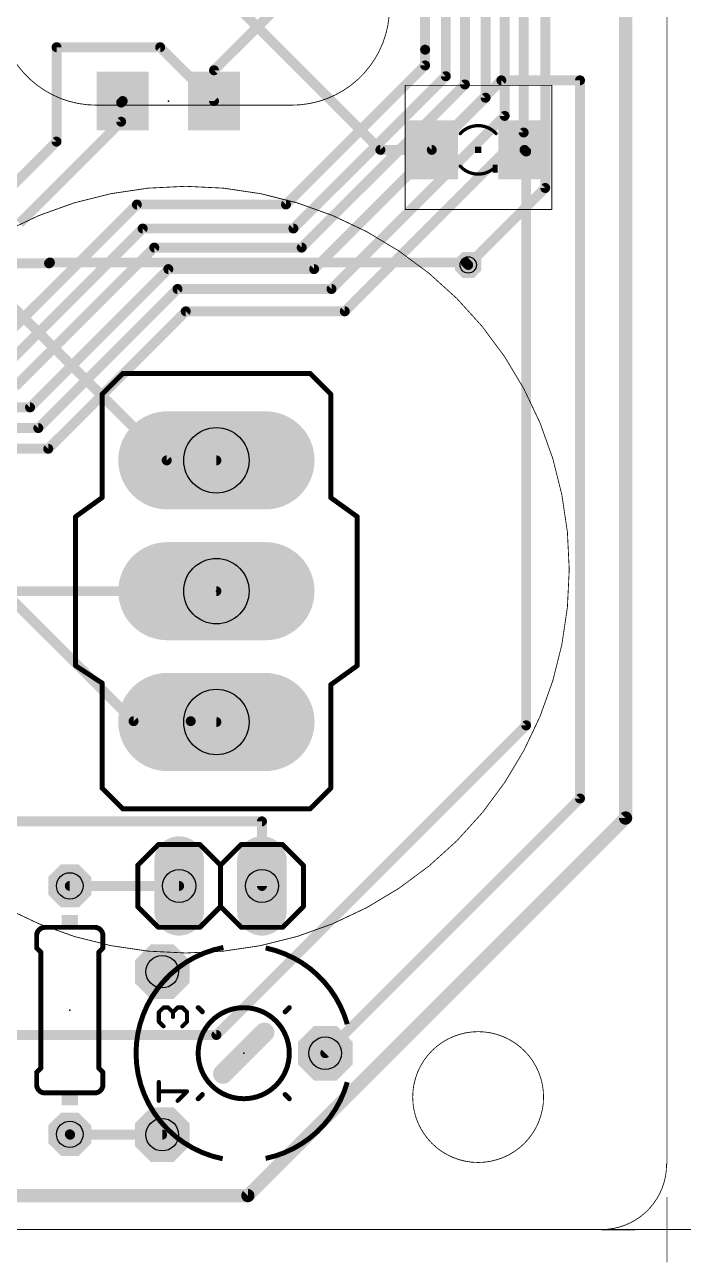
# Model space of a CAD drawing. Extents: x -0.04 to 6.3, y -0.04 to 3.98.
# Drawn here: x 3.91 to 4.705, y -0.04 to 1.455 of the extents above; entities that cross this region are included whole.
import ezdxf

# ---------------------------------------------------------------- set-up
doc = ezdxf.new("R2010")
doc.units = 0
for name, color, linetype in [('1', 22, 'CONTINUOUS'), ('16', 175, 'CONTINUOUS'), ('17', 82, 'CONTINUOUS'), ('18', 82, 'CONTINUOUS'), ('20', 7, 'CONTINUOUS'), ('21', 253, 'CONTINUOUS'), ('22', 253, 'CONTINUOUS'), ('23', 7, 'CONTINUOUS'), ('24', 7, 'CONTINUOUS'), ('44', 253, 'CONTINUOUS')]:
    doc.layers.add(name, color=color, linetype=linetype)

# ---------------------------------------------------------------- blocks, each defined once
blk = doc.blocks.new('RECT')
blk.add_solid([(-0.5, -0.5), (0.5, -0.5), (-0.5, 0.5), (0.5, 0.5)])
blk = doc.blocks.new('LONGP100')
at = {"const_width": 1}
blk.add_lwpolyline([(-0.5, 0), (0.5, 0)], dxfattribs=at)
at = {"const_width": 0.5}
for points in [[(-0.5, 0.25, 1), (-0.5, -0.25)], [(0.5, -0.25, 1), (0.5, 0.25)]]:
    blk.add_lwpolyline(points, format="xyb", dxfattribs=at)
blk = doc.blocks.new('OCTAGONP')
at = {"const_width": 0.5}
blk.add_lwpolyline([(-0.25, -0.103553), (-0.25, 0.103553), (-0.103553, 0.25), (0.103553, 0.25), (0.25, 0.103553), (0.25, -0.103553), (0.103553, -0.25), (-0.103553, -0.25), (-0.25, -0.103553), (-0.25, 0.103553)], dxfattribs=at)
blk = doc.blocks.new('OCTAGONV')
at = {"const_width": 0.5}
blk.add_lwpolyline([(-0.25, -0.103553), (-0.25, 0.103553), (-0.103553, 0.25), (0.103553, 0.25), (0.25, 0.103553), (0.25, -0.103553), (0.103553, -0.25), (-0.103553, -0.25), (-0.25, -0.103553), (-0.25, 0.103553)], dxfattribs=at)

msp = doc.modelspace()

# ---------------------------------------------------------------- linework, layer by layer
at = {"layer": '1'}
for points, const_width in [([(4.635, 0.497), (4.635, 2.515)], 0.016), ([(4.339, 1.304), (4.147, 1.496)], 0.012), ([(4.485016, 1.388), (4.401016, 1.304)], 0.012), ([(4.58, 1.388), (4.485016, 1.388)], 0.012), ([(4.58, 0.520575), (4.58, 1.388)], 0.012), ([(4.401016, 1.304), (4.339, 1.304)], 0.012), ([(4.513, 1.303984), (4.512984, 1.304)], 0.012), ([(4.515, 1.301984), (4.512984, 1.304)], 0.012), ([(4.515, 0.609), (4.515, 1.301984)], 0.012), ([(3.44, 1.167), (3.939, 1.167)], 0.012), ([(3.939, 1.167), (3.94, 1.168)], 0.012), ([(3.94, 1.168), (4.442, 1.168)], 0.012), ([(4.442, 1.168), (4.445, 1.165)], 0.012), ([(3.877, 1.133), (4.081, 0.929)], 0.012), ([(4.081, 0.929), (4.141, 0.929)], 0.012), ([(3.821, 0.834), (4.041, 0.614)], 0.012), ([(4.041, 0.614), (4.11, 0.614)], 0.012), ([(4.11, 0.614), (4.141, 0.613)], 0.012), ([(4.141, 0.235), (4.515, 0.609)], 0.012), ([(4.272425, 0.213), (4.58, 0.520575)], 0.012), ([(3.797213, 0.493), (4.196, 0.493)], 0.012), ([(4.179, 0.041), (4.635, 0.497)], 0.016), ([(4.196, 0.493), (4.196, 0.415)], 0.012), ([(3.964, 0.415), (4.096, 0.415)], 0.012), ([(3.761984, 0.235), (4.141, 0.235)], 0.012), ([(3.964, 0.115), (3.964425, 0.114575)], 0.012), ([(3.964425, 0.114575), (4.075575, 0.114575)], 0.012), ([(3.47, 0.041), (4.179, 0.041)], 0.016)]:
    msp.add_lwpolyline(points, dxfattribs=dict(at, const_width=const_width))
for points, const_width in [([(4.485016, 1.391, 1), (4.485016, 1.385)], 0.006), ([(4.487137, 1.385879, 1), (4.482894, 1.390121)], 0.006), ([(4.583, 1.388, 1), (4.577, 1.388)], 0.006), ([(4.58, 1.385, 1), (4.58, 1.391)], 0.006), ([(4.339, 1.307, 1), (4.339, 1.301)], 0.006), ([(4.336879, 1.301879, 1), (4.341121, 1.306121)], 0.006), ([(4.398894, 1.306121, 1), (4.403137, 1.301879)], 0.006), ([(4.401016, 1.301, 1), (4.401016, 1.307)], 0.006), ([(4.515106, 1.306121, 1), (4.510863, 1.301879)], 0.006), ([(4.515106, 1.306121, 1), (4.510863, 1.301879)], 0.006), ([(4.510879, 1.301863, 1), (4.515121, 1.306106)], 0.006), ([(4.518, 1.301984, 1), (4.512, 1.301984)], 0.006), ([(4.512879, 1.299863, 1), (4.517121, 1.304106)], 0.006), ([(3.936879, 1.169121, 1), (3.941121, 1.164879)], 0.006), ([(3.94, 1.171, 1), (3.94, 1.165)], 0.006), ([(3.942121, 1.165879, 1), (3.937879, 1.170121)], 0.006), ([(3.939, 1.164, 1), (3.939, 1.17)], 0.006), ([(4.444121, 1.170121, 1), (4.439879, 1.165879)], 0.006), ([(4.442, 1.165, 1), (4.442, 1.171)], 0.006), ([(4.442879, 1.162879, 1), (4.447121, 1.167121)], 0.006), ([(4.081, 0.932, 1), (4.081, 0.926)], 0.006), ([(4.078879, 0.926879, 1), (4.083121, 0.931121)], 0.006), ([(4.141, 0.926, 1), (4.141, 0.932)], 0.006), ([(4.041, 0.617, 1), (4.041, 0.611)], 0.006), ([(4.038879, 0.611879, 1), (4.043121, 0.616121)], 0.006), ([(4.110097, 0.616998, 1), (4.109903, 0.611002)], 0.006), ([(4.11, 0.611, 1), (4.11, 0.617)], 0.006), ([(4.140903, 0.610002, 1), (4.141097, 0.615998)], 0.006), ([(4.517121, 0.606879, 1), (4.512879, 0.611121)], 0.006), ([(4.512, 0.609, 1), (4.518, 0.609)], 0.006), ([(4.577, 0.520575, 1), (4.583, 0.520575)], 0.006), ([(4.582121, 0.518453, 1), (4.577879, 0.522696)], 0.006), ([(4.199, 0.493, 1), (4.193, 0.493)], 0.006), ([(4.196, 0.49, 1), (4.196, 0.496)], 0.006), ([(4.631, 0.497, 1), (4.639, 0.497)], 0.008), ([(4.637828, 0.494172, 1), (4.632172, 0.499828)], 0.008), ([(3.964, 0.418, 1), (3.964, 0.412)], 0.006), ([(4.096, 0.412, 1), (4.096, 0.418)], 0.006), ([(4.193, 0.415, 1), (4.199, 0.415)], 0.006), ([(4.138879, 0.237121, 1), (4.143121, 0.232879)], 0.006), ([(4.141, 0.232, 1), (4.141, 0.238)], 0.006), ([(4.270304, 0.215121, 1), (4.274547, 0.210879)], 0.006), ([(3.966121, 0.117121, 1), (3.961879, 0.112879)], 0.006), ([(3.964425, 0.117575, 1), (3.964425, 0.111575)], 0.006), ([(3.962304, 0.112453, 1), (3.966547, 0.116696)], 0.006), ([(4.075575, 0.111575, 1), (4.075575, 0.117575)], 0.006), ([(4.176172, 0.043828, 1), (4.181828, 0.038172)], 0.008), ([(4.179, 0.037, 1), (4.179, 0.045)], 0.008)]:
    msp.add_lwpolyline(points, format="xyb", dxfattribs=dict(at, const_width=const_width))
at = {"layer": '16', "const_width": 0.012}
for points in [[(4.538, 1.258), (4.538, 2.767)], [(4.512, 1.325), (4.512, 2.751)], [(4.441, 2.72), (4.441, 1.383)], [(4.466, 1.367), (4.466, 2.728)], [(4.418, 1.393), (4.418, 2.711)], [(4.489, 1.996), (4.489, 1.345)], [(4.138118, 1.400118), (4.247, 1.509)], [(4.393, 1.49), (4.393, 1.425)], [(3.948, 1.314), (3.948, 1.428)], [(3.948, 1.428), (4.073118, 1.428)], [(4.073118, 1.428), (4.138118, 1.363)], [(4.393, 1.406), (4.393, 1.425)], [(4.138118, 1.363), (4.138118, 1.400118)], [(4.225, 1.238), (4.393, 1.406)], [(4.234, 1.209), (4.418, 1.393)], [(4.441, 1.383), (4.244, 1.186)], [(4.026, 1.361118), (4.027882, 1.363)], [(4.026, 1.338), (4.026, 1.361118)], [(4.259, 1.16), (4.466, 1.367)], [(4.489, 1.345), (4.28, 1.136)], [(3.903276, 1.215276), (4.026, 1.338)], [(4.296, 1.109), (4.512, 1.325)], [(3.884, 1.25), (3.948, 1.314)], [(4.445, 1.165), (4.538, 1.258)], [(3.875, 1.068), (4.045, 1.238)], [(4.045, 1.238), (4.225, 1.238)], [(3.885, 1.042), (4.052, 1.209)], [(4.052, 1.209), (4.234, 1.209)], [(4.066, 1.186), (3.898, 1.018)], [(4.244, 1.186), (4.066, 1.186)], [(3.916, 0.993), (4.083, 1.16)], [(4.083, 1.16), (4.259, 1.16)], [(4.094, 1.136), (3.926, 0.968)], [(4.28, 1.136), (4.094, 1.136)], [(3.938, 0.943), (4.104, 1.109)], [(4.104, 1.109), (4.296, 1.109)], [(3.622236, 0.993), (3.916, 0.993)], [(3.926, 0.968), (3.659, 0.968)], [(3.559244, 0.943), (3.938, 0.943)], [(3.868118, 0.771), (4.141, 0.771)]]:
    msp.add_lwpolyline(points, dxfattribs=at)
at = {"layer": '16', "const_width": 0.006}
for points in [[(3.951, 1.428, 1), (3.945, 1.428)], [(3.948, 1.431, 1), (3.948, 1.425)], [(4.075239, 1.430121, 1), (4.070997, 1.425879)], [(4.073118, 1.425, 1), (4.073118, 1.431)], [(4.396, 1.425, 1), (4.39, 1.425)], [(4.39, 1.425, 1), (4.396, 1.425)], [(4.141118, 1.400118, 1), (4.135118, 1.400118)], [(4.135997, 1.402239, 1), (4.140239, 1.397997)], [(4.39, 1.406, 1), (4.396, 1.406)], [(4.395121, 1.403879, 1), (4.390879, 1.408121)], [(4.415, 1.393, 1), (4.421, 1.393)], [(4.420121, 1.390879, 1), (4.415879, 1.395121)], [(4.438, 1.383, 1), (4.444, 1.383)], [(4.443121, 1.380879, 1), (4.438879, 1.385121)], [(4.029, 1.361118, 1), (4.023, 1.361118)], [(4.023879, 1.363239, 1), (4.028121, 1.358997)], [(4.030003, 1.360879, 1), (4.025761, 1.365121)], [(4.135118, 1.363, 1), (4.141118, 1.363)], [(4.135997, 1.360879, 1), (4.140239, 1.365121)], [(4.463, 1.367, 1), (4.469, 1.367)], [(4.468121, 1.364879, 1), (4.463879, 1.369121)], [(4.486, 1.345, 1), (4.492, 1.345)], [(4.491121, 1.342879, 1), (4.486879, 1.347121)], [(4.023, 1.338, 1), (4.029, 1.338)], [(4.028121, 1.335879, 1), (4.023879, 1.340121)], [(4.514121, 1.322879, 1), (4.509879, 1.327121)], [(3.945, 1.314, 1), (3.951, 1.314)], [(3.950121, 1.311879, 1), (3.945879, 1.316121)], [(4.509, 1.325, 1), (4.515, 1.325)], [(4.535, 1.258, 1), (4.541, 1.258)], [(4.540121, 1.255879, 1), (4.535879, 1.260121)], [(4.045, 1.241, 1), (4.045, 1.235)], [(4.047121, 1.235879, 1), (4.042879, 1.240121)], [(4.222879, 1.240121, 1), (4.227121, 1.235879)], [(4.225, 1.235, 1), (4.225, 1.241)], [(4.052, 1.212, 1), (4.052, 1.206)], [(4.054121, 1.206879, 1), (4.049879, 1.211121)], [(4.231879, 1.211121, 1), (4.236121, 1.206879)], [(4.234, 1.206, 1), (4.234, 1.212)], [(4.066, 1.189, 1), (4.066, 1.183)], [(4.068121, 1.183879, 1), (4.063879, 1.188121)], [(4.241879, 1.188121, 1), (4.246121, 1.183879)], [(4.244, 1.183, 1), (4.244, 1.189)], [(4.083, 1.163, 1), (4.083, 1.157)], [(4.085121, 1.157879, 1), (4.080879, 1.162121)], [(4.259, 1.157, 1), (4.259, 1.163)], [(4.442879, 1.167121, 1), (4.447121, 1.162879)], [(4.256879, 1.162121, 1), (4.261121, 1.157879)], [(4.094, 1.139, 1), (4.094, 1.133)], [(4.096121, 1.133879, 1), (4.091879, 1.138121)], [(4.277879, 1.138121, 1), (4.282121, 1.133879)], [(4.28, 1.133, 1), (4.28, 1.139)], [(4.104, 1.112, 1), (4.104, 1.106)], [(4.106121, 1.106879, 1), (4.101879, 1.111121)], [(4.293879, 1.111121, 1), (4.298121, 1.106879)], [(4.296, 1.106, 1), (4.296, 1.112)], [(3.913879, 0.995121, 1), (3.918121, 0.990879)], [(3.916, 0.99, 1), (3.916, 0.996)], [(3.923879, 0.970121, 1), (3.928121, 0.965879)], [(3.926, 0.965, 1), (3.926, 0.971)], [(3.935879, 0.945121, 1), (3.940121, 0.940879)], [(3.938, 0.94, 1), (3.938, 0.946)], [(4.141, 0.768, 1), (4.141, 0.774)]]:
    msp.add_lwpolyline(points, format="xyb", dxfattribs=at)
at = {"layer": '20'}
msp.add_line((4.606, 0), (4.646, 0), dxfattribs=at)
at = {"layer": '20', "const_width": 0.001}
for points in [[(4.685, 0.079), (4.685, 3.858)], [(4.369, 1.382), (4.546, 1.382)], [(4.369, 1.382), (4.369, 1.232)], [(4.546, 1.382), (4.546, 1.232)], [(3.996, 1.358), (4.232, 1.358)], [(4.369, 1.232), (4.546, 1.232)], [(4.685, 0.039), (4.685, -0.039)], [(0.079, 0), (4.606, 0)], [(4.646, 0), (4.724, 0)]]:
    msp.add_lwpolyline(points, dxfattribs=at)
at = {"layer": '20'}
for points, const_width in [([(3.878, 1.476, 0.414214), (3.996, 1.358)], 0.001), ([(4.232, 1.358, 0.414214), (4.35, 1.476)], 0.001), ([(4.369, 1.38225, 1), (4.369, 1.38175)], 0.0005), ([(4.36925, 1.382, 1), (4.36875, 1.382)], 0.0005), ([(4.54625, 1.382, 1), (4.54575, 1.382)], 0.0005), ([(4.546, 1.38175, 1), (4.546, 1.38225)], 0.0005), ([(3.996, 1.35825, 1), (3.996, 1.35775)], 0.0005), ([(3.996, 1.35775, 1), (3.996, 1.35825)], 0.0005), ([(4.232, 1.35825, 1), (4.232, 1.35775)], 0.0005), ([(4.232, 1.35775, 1), (4.232, 1.35825)], 0.0005), ([(4.104, 0.334, 1), (4.104, 1.26, 1), (4.104, 0.334)], 0.001), ([(4.369, 1.23225, 1), (4.369, 1.23175)], 0.0005), ([(4.36875, 1.232, 1), (4.36925, 1.232)], 0.0005), ([(4.54575, 1.232, 1), (4.54625, 1.232)], 0.0005), ([(4.546, 1.23175, 1), (4.546, 1.23225)], 0.0005), ([(4.457, 0.081, 1), (4.457, 0.239, 1), (4.457, 0.081)], 0.001), ([(4.606, 0, 0.416068), (4.684498, 0.078997)], 0.001), ([(4.684748, 0.078998, 1), (4.684248, 0.078995)], 0.0005), ([(4.68475, 0.079, 1), (4.68525, 0.079)], 0.0005), ([(4.68525, 0.039, 1), (4.68475, 0.039)], 0.0005), ([(4.606, 0.00025, 1), (4.606, -0.00025)], 0.0005), ([(4.606, -0.00025, 1), (4.606, 0.00025)], 0.0005), ([(4.646, 0.00025, 1), (4.646, -0.00025)], 0.0005), ([(4.68475, -0.039, 1), (4.68525, -0.039)], 0.0005)]:
    msp.add_lwpolyline(points, format="xyb", dxfattribs=dict(at, const_width=const_width))
at = {"layer": '21'}
for points, const_width in [([(4.478654, 1.323685, 0.44237), (4.435346, 1.323685)], 0.004), ([(4.434607, 1.324358, 1), (4.436086, 1.323012)], 0.002), ([(4.477914, 1.323012, 1), (4.479393, 1.324358)], 0.002), ([(4.435346, 1.284315, 0.44237), (4.478654, 1.284315)], 0.004), ([(4.436086, 1.284988, 1), (4.434607, 1.283642)], 0.002), ([(4.479393, 1.283642, 1), (4.477914, 1.284988)], 0.002), ([(4.028, 1.0355, 1), (4.028, 1.0325)], 0.003), ([(4.029061, 1.032939, 1), (4.026939, 1.035061)], 0.003), ([(4.255061, 1.035061, 1), (4.252939, 1.032939)], 0.003), ([(4.254, 1.0325, 1), (4.254, 1.0355)], 0.003), ([(4.0045, 1.009, 1), (4.0015, 1.009)], 0.003), ([(4.001939, 1.010061, 1), (4.004061, 1.007939)], 0.003), ([(4.2805, 1.009, 1), (4.2775, 1.009)], 0.003), ([(4.277939, 1.007939, 1), (4.280061, 1.010061)], 0.003), ([(4.0015, 0.884, 1), (4.0045, 0.884)], 0.003), ([(4.003875, 0.882782, 1), (4.002125, 0.885218)], 0.003), ([(4.279875, 0.885218, 1), (4.278125, 0.882782)], 0.003), ([(4.2775, 0.884, 1), (4.2805, 0.884)], 0.003), ([(3.9725, 0.861, 1), (3.9695, 0.861)], 0.003), ([(3.970125, 0.862218, 1), (3.971875, 0.859782)], 0.003), ([(4.3125, 0.861, 1), (4.3095, 0.861)], 0.003), ([(4.310125, 0.859782, 1), (4.311875, 0.862218)], 0.003), ([(3.971823, 0.682254, 1), (3.970177, 0.679746)], 0.003), ([(3.9695, 0.681, 1), (3.9725, 0.681)], 0.003), ([(4.3095, 0.681, 1), (4.3125, 0.681)], 0.003), ([(4.311875, 0.679782, 1), (4.310125, 0.682218)], 0.003), ([(4.0045, 0.66, 1), (4.0015, 0.66)], 0.003), ([(4.002177, 0.658746, 1), (4.003823, 0.661254)], 0.003), ([(4.2805, 0.658, 1), (4.2775, 0.658)], 0.003), ([(4.278125, 0.659218, 1), (4.279875, 0.656782)], 0.003), ([(4.004061, 0.534061, 1), (4.001939, 0.531939)], 0.003), ([(4.0015, 0.533, 1), (4.0045, 0.533)], 0.003), ([(4.2775, 0.533, 1), (4.2805, 0.533)], 0.003), ([(4.280061, 0.531939, 1), (4.277939, 0.534061)], 0.003), ([(4.028, 0.5095, 1), (4.028, 0.5065)], 0.003), ([(4.026939, 0.506939, 1), (4.029061, 0.509061)], 0.003), ([(4.252939, 0.509061, 1), (4.255061, 0.506939)], 0.003), ([(4.254, 0.5065, 1), (4.254, 0.5095)], 0.003)]:
    msp.add_lwpolyline(points, format="xyb", dxfattribs=dict(at, const_width=const_width))
at = {"layer": '21', "const_width": 0.006}
for points in [[(4.028, 1.034), (4.003, 1.009)], [(4.028, 1.034), (4.254, 1.034)], [(4.279, 1.009), (4.254, 1.034)], [(4.003, 0.884), (4.003, 1.009)], [(4.279, 1.009), (4.279, 0.884)], [(3.971, 0.861), (4.003, 0.884)], [(4.311, 0.861), (4.279, 0.884)], [(3.971, 0.861), (3.971, 0.681)], [(4.311, 0.861), (4.311, 0.681)], [(3.971, 0.681), (4.003, 0.66)], [(4.311, 0.681), (4.279, 0.658)], [(4.003, 0.533), (4.003, 0.66)], [(4.279, 0.533), (4.279, 0.658)], [(4.003, 0.533), (4.028, 0.508)], [(4.254, 0.508), (4.279, 0.533)], [(4.254, 0.508), (4.028, 0.508)]]:
    msp.add_lwpolyline(points, dxfattribs=at)
at = {"layer": '22'}
for points, const_width in [([(4.071, 0.465), (4.046, 0.44)], 0.006), ([(4.121, 0.465), (4.071, 0.465)], 0.006), ([(4.146, 0.44), (4.121, 0.465)], 0.006), ([(4.171, 0.465), (4.146, 0.44)], 0.006), ([(4.221, 0.465), (4.171, 0.465)], 0.006), ([(4.221, 0.465), (4.246, 0.44)], 0.006), ([(4.046, 0.44), (4.046, 0.39)], 0.006), ([(4.146, 0.44), (4.146, 0.39)], 0.006), ([(4.246, 0.44), (4.246, 0.39)], 0.006), ([(4.046, 0.39), (4.071, 0.365)], 0.006), ([(4.121, 0.365), (4.146, 0.39)], 0.006), ([(4.146, 0.39), (4.171, 0.365)], 0.006), ([(4.246, 0.39), (4.221, 0.365)], 0.006), ([(3.934, 0.365), (3.994, 0.365)], 0.006), ([(4.071, 0.365), (4.121, 0.365)], 0.006), ([(4.171, 0.365), (4.221, 0.365)], 0.006), ([(3.924, 0.355), (3.924, 0.34)], 0.006), ([(4.004, 0.355), (4.004, 0.34)], 0.006), ([(3.929, 0.335), (3.924, 0.34)], 0.006), ([(3.929, 0.335), (3.929, 0.195)], 0.006), ([(3.999, 0.335), (4.004, 0.34)], 0.006), ([(3.999, 0.335), (3.999, 0.195)], 0.006), ([(4.077172, 0.268186), (4.0715, 0.262515)], 0.005), ([(4.082843, 0.268186), (4.077172, 0.268186)], 0.005), ([(4.088515, 0.262515), (4.082843, 0.268186)], 0.005), ([(4.094186, 0.268186), (4.088515, 0.262515)], 0.005), ([(4.099858, 0.268186), (4.094186, 0.268186)], 0.005), ([(4.105529, 0.262515), (4.099858, 0.268186)], 0.005), ([(4.124, 0.263), (4.119, 0.268)], 0.006), ([(4.224, 0.263), (4.229, 0.268)], 0.006), ([(4.0715, 0.262515), (4.0715, 0.251172)], 0.005), ([(4.088515, 0.262515), (4.088515, 0.256843)], 0.005), ([(4.105529, 0.251172), (4.105529, 0.262515)], 0.005), ([(4.0715, 0.251172), (4.077172, 0.2455)], 0.005), ([(4.099858, 0.2455), (4.105529, 0.251172)], 0.005), ([(4.149, 0.188), (4.199, 0.238)], 0.024), ([(3.929, 0.195), (3.924, 0.19)], 0.006), ([(3.999, 0.195), (4.004, 0.19)], 0.006), ([(3.924, 0.175), (3.924, 0.19)], 0.006), ([(4.004, 0.175), (4.004, 0.19)], 0.006), ([(4.0715, 0.1555), (4.0715, 0.178186)], 0.005), ([(3.934, 0.165), (3.994, 0.165)], 0.006), ([(4.105529, 0.166843), (4.0715, 0.166843)], 0.005), ([(4.094186, 0.1555), (4.105529, 0.166843)], 0.005), ([(4.124, 0.163), (4.119, 0.158)], 0.006), ([(4.224, 0.163), (4.229, 0.158)], 0.006)]:
    msp.add_lwpolyline(points, dxfattribs=dict(at, const_width=const_width))
for points, const_width in [([(4.071, 0.4665, 1), (4.071, 0.4635)], 0.003), ([(4.072061, 0.463939, 1), (4.069939, 0.466061)], 0.003), ([(4.122061, 0.466061, 1), (4.119939, 0.463939)], 0.003), ([(4.121, 0.4635, 1), (4.121, 0.4665)], 0.003), ([(4.171, 0.4665, 1), (4.171, 0.4635)], 0.003), ([(4.172061, 0.463939, 1), (4.169939, 0.466061)], 0.003), ([(4.222061, 0.466061, 1), (4.219939, 0.463939)], 0.003), ([(4.221, 0.4635, 1), (4.221, 0.4665)], 0.003), ([(4.0475, 0.44, 1), (4.0445, 0.44)], 0.003), ([(4.044939, 0.441061, 1), (4.047061, 0.438939)], 0.003), ([(4.1475, 0.44, 1), (4.1445, 0.44)], 0.003), ([(4.144939, 0.441061, 1), (4.147061, 0.438939)], 0.003), ([(4.144939, 0.438939, 1), (4.147061, 0.441061)], 0.003), ([(4.2475, 0.44, 1), (4.2445, 0.44)], 0.003), ([(4.244939, 0.438939, 1), (4.247061, 0.441061)], 0.003), ([(4.047061, 0.391061, 1), (4.044939, 0.388939)], 0.003), ([(4.0445, 0.39, 1), (4.0475, 0.39)], 0.003), ([(4.147061, 0.391061, 1), (4.144939, 0.388939)], 0.003), ([(4.1445, 0.39, 1), (4.1475, 0.39)], 0.003), ([(4.147061, 0.388939, 1), (4.144939, 0.391061)], 0.003), ([(4.2445, 0.39, 1), (4.2475, 0.39)], 0.003), ([(4.247061, 0.388939, 1), (4.244939, 0.391061)], 0.003), ([(3.934, 0.365, 0.414214), (3.924, 0.355)], 0.006), ([(3.934, 0.3665, 1), (3.934, 0.3635)], 0.003), ([(3.934, 0.3635, 1), (3.934, 0.3665)], 0.003), ([(4.004, 0.355, 0.414214), (3.994, 0.365)], 0.006), ([(3.994, 0.3665, 1), (3.994, 0.3635)], 0.003), ([(3.994, 0.3635, 1), (3.994, 0.3665)], 0.003), ([(4.071, 0.3665, 1), (4.071, 0.3635)], 0.003), ([(4.069939, 0.363939, 1), (4.072061, 0.366061)], 0.003), ([(4.119939, 0.366061, 1), (4.122061, 0.363939)], 0.003), ([(4.121, 0.3635, 1), (4.121, 0.3665)], 0.003), ([(4.171, 0.3665, 1), (4.171, 0.3635)], 0.003), ([(4.169939, 0.363939, 1), (4.172061, 0.366061)], 0.003), ([(4.219939, 0.366061, 1), (4.222061, 0.363939)], 0.003), ([(4.221, 0.3635, 1), (4.221, 0.3665)], 0.003), ([(3.9255, 0.355, 1), (3.9225, 0.355)], 0.003), ([(3.9225, 0.355, 1), (3.9255, 0.355)], 0.003), ([(4.0055, 0.355, 1), (4.0025, 0.355)], 0.003), ([(4.0025, 0.355, 1), (4.0055, 0.355)], 0.003), ([(3.925061, 0.341061, 1), (3.922939, 0.338939)], 0.003), ([(3.9225, 0.34, 1), (3.9255, 0.34)], 0.003), ([(3.9305, 0.335, 1), (3.9275, 0.335)], 0.003), ([(3.927939, 0.333939, 1), (3.930061, 0.336061)], 0.003), ([(4.0005, 0.335, 1), (3.9975, 0.335)], 0.003), ([(3.997939, 0.336061, 1), (4.000061, 0.333939)], 0.003), ([(4.0025, 0.34, 1), (4.0055, 0.34)], 0.003), ([(4.005061, 0.338939, 1), (4.002939, 0.341061)], 0.003), ([(4.149449, 0.340661, 0.3596), (4.044, 0.213)], 0.006), ([(4.299, 0.248, 0.280093), (4.200476, 0.340079)], 0.006), ([(4.077172, 0.269436, 1), (4.077172, 0.266936)], 0.0025), ([(4.078055, 0.267302, 1), (4.076288, 0.26907)], 0.0025), ([(4.083727, 0.26907, 1), (4.081959, 0.267302)], 0.0025), ([(4.082843, 0.266936, 1), (4.082843, 0.269436)], 0.0025), ([(4.094186, 0.269436, 1), (4.094186, 0.266936)], 0.0025), ([(4.09507, 0.267302, 1), (4.093302, 0.26907)], 0.0025), ([(4.100741, 0.26907, 1), (4.098974, 0.267302)], 0.0025), ([(4.099858, 0.266936, 1), (4.099858, 0.269436)], 0.0025), ([(4.120061, 0.269061, 1), (4.117939, 0.266939)], 0.003), ([(4.174, 0.158, 1), (4.174, 0.268, 1), (4.174, 0.158)], 0.006), ([(4.230061, 0.266939, 1), (4.227939, 0.269061)], 0.003), ([(4.07275, 0.262515, 1), (4.07025, 0.262515)], 0.0025), ([(4.070616, 0.263398, 1), (4.072384, 0.261631)], 0.0025), ([(4.089765, 0.262515, 1), (4.087265, 0.262515)], 0.0025), ([(4.087631, 0.263398, 1), (4.089398, 0.261631)], 0.0025), ([(4.087265, 0.256843, 1), (4.089765, 0.256843)], 0.0025), ([(4.087631, 0.261631, 1), (4.089398, 0.263398)], 0.0025), ([(4.106779, 0.262515, 1), (4.104279, 0.262515)], 0.0025), ([(4.104645, 0.261631, 1), (4.106413, 0.263398)], 0.0025), ([(4.122939, 0.261939, 1), (4.125061, 0.264061)], 0.003), ([(4.222939, 0.264061, 1), (4.225061, 0.261939)], 0.003), ([(4.072384, 0.252055, 1), (4.070616, 0.250288)], 0.0025), ([(4.07025, 0.251172, 1), (4.07275, 0.251172)], 0.0025), ([(4.076288, 0.244616, 1), (4.078055, 0.246384)], 0.0025), ([(4.098974, 0.246384, 1), (4.100741, 0.244616)], 0.0025), ([(4.104279, 0.251172, 1), (4.106779, 0.251172)], 0.0025), ([(4.106413, 0.250288, 1), (4.104645, 0.252055)], 0.0025), ([(4.203243, 0.233757, 1), (4.194757, 0.242243)], 0.012), ([(4.044, 0.213, 0.357525), (4.148504, 0.085524)], 0.006), ([(3.9275, 0.195, 1), (3.9305, 0.195)], 0.003), ([(3.930061, 0.193939, 1), (3.927939, 0.196061)], 0.003), ([(4.000061, 0.196061, 1), (3.997939, 0.193939)], 0.003), ([(3.9975, 0.195, 1), (4.0005, 0.195)], 0.003), ([(4.144757, 0.192243, 1), (4.153243, 0.183757)], 0.012), ([(3.9255, 0.19, 1), (3.9225, 0.19)], 0.003), ([(3.922939, 0.191061, 1), (3.925061, 0.188939)], 0.003), ([(4.0055, 0.19, 1), (4.0025, 0.19)], 0.003), ([(4.002939, 0.188939, 1), (4.005061, 0.191061)], 0.003), ([(4.07275, 0.178186, 1), (4.07025, 0.178186)], 0.0025), ([(4.200476, 0.085921, 0.280093), (4.299, 0.178)], 0.006), ([(3.924, 0.175, 0.414214), (3.934, 0.165)], 0.006), ([(3.9255, 0.175, 1), (3.9225, 0.175)], 0.003), ([(3.9225, 0.175, 1), (3.9255, 0.175)], 0.003), ([(3.934, 0.1665, 1), (3.934, 0.1635)], 0.003), ([(3.934, 0.1635, 1), (3.934, 0.1665)], 0.003), ([(3.994, 0.165, 0.414214), (4.004, 0.175)], 0.006), ([(3.994, 0.1665, 1), (3.994, 0.1635)], 0.003), ([(3.994, 0.1635, 1), (3.994, 0.1665)], 0.003), ([(4.0055, 0.175, 1), (4.0025, 0.175)], 0.003), ([(4.0025, 0.175, 1), (4.0055, 0.175)], 0.003), ([(4.0715, 0.168093, 1), (4.0715, 0.165593)], 0.0025), ([(4.106413, 0.165959, 1), (4.104645, 0.167727)], 0.0025), ([(4.105529, 0.165593, 1), (4.105529, 0.168093)], 0.0025), ([(4.125061, 0.161939, 1), (4.122939, 0.164061)], 0.003), ([(4.225061, 0.164061, 1), (4.222939, 0.161939)], 0.003), ([(4.07025, 0.1555, 1), (4.07275, 0.1555)], 0.0025), ([(4.093302, 0.156384, 1), (4.09507, 0.154616)], 0.0025), ([(4.117939, 0.159061, 1), (4.120061, 0.156939)], 0.003), ([(4.227939, 0.156939, 1), (4.230061, 0.159061)], 0.003)]:
    msp.add_lwpolyline(points, format="xyb", dxfattribs=dict(at, const_width=const_width))
at = {"layer": '23'}
for p in [(4.457, 1.304), (4.141, 0.771)]:
    msp.add_point(p, dxfattribs=at)
at = {"layer": '24'}
for p in [(4.083, 1.363), (4.146, 0.415), (3.964, 0.265), (4.174, 0.213)]:
    msp.add_point(p, dxfattribs=at)
at = {"layer": '44'}
for centre, radius in [((4.445, 1.165), 0.009843), ((4.141, 0.929), 0.0395), ((4.141, 0.771), 0.0395), ((4.141, 0.613), 0.0395), ((4.096, 0.415), 0.02), ((4.196, 0.415), 0.02), ((3.964, 0.415), 0.016), ((4.075575, 0.311425), 0.019685), ((4.272425, 0.213), 0.019685), ((3.964, 0.115), 0.016), ((4.075575, 0.114575), 0.019685)]:
    msp.add_circle(centre, radius, dxfattribs=at)

# ---------------------------------------------------------------- block references
at = {"layer": '1', "xscale": 0.062992, "yscale": 0.070984}
for p in [(4.401016, 1.304), (4.512984, 1.304)]:
    msp.add_blockref('RECT', p, dxfattribs=at)
at = {"layer": '16', "xscale": 0.062992, "yscale": 0.070866}
for p in [(4.027882, 1.363), (4.138118, 1.363)]:
    msp.add_blockref('RECT', p, dxfattribs=at)
at = {"layer": '17', "xscale": 0.1185, "yscale": 0.1185}
for p in [(4.141, 0.929), (4.141, 0.929), (4.141, 0.771), (4.141, 0.771), (4.141, 0.613), (4.141, 0.613)]:
    msp.add_blockref('LONGP100', p, dxfattribs=at)
at = {"layer": '17', "rotation": 90}
for name, p, xscale, yscale in [('LONGP100', (4.096, 0.415), 0.06, 0.06), ('LONGP100', (4.096, 0.415), 0.06, 0.06), ('LONGP100', (4.196, 0.415), 0.06, 0.06), ('LONGP100', (4.196, 0.415), 0.06, 0.06), ('OCTAGONP', (3.964, 0.415), 0.052, 0.052), ('OCTAGONP', (3.964, 0.415), 0.052, 0.052), ('OCTAGONP', (4.075575, 0.311425), 0.066, 0.066), ('OCTAGONP', (4.075575, 0.311425), 0.066, 0.066), ('OCTAGONP', (4.272425, 0.213), 0.066, 0.066), ('OCTAGONP', (4.272425, 0.213), 0.066, 0.066), ('OCTAGONP', (3.964, 0.115), 0.052, 0.052), ('OCTAGONP', (3.964, 0.115), 0.052, 0.052), ('OCTAGONP', (4.075575, 0.114575), 0.066, 0.066), ('OCTAGONP', (4.075575, 0.114575), 0.066, 0.066)]:
    msp.add_blockref(name, p, dxfattribs=dict(at, xscale=xscale, yscale=yscale))
at = {"layer": '18', "xscale": 0.031685, "yscale": 0.031685}
msp.add_blockref('OCTAGONV', (4.445, 1.165), dxfattribs=at)
msp.add_blockref('OCTAGONV', (4.445, 1.165), dxfattribs=at)
at = {"layer": '21'}
for p, xscale, yscale in [((4.457, 1.304), 0.007874, 0.007874), ((4.477669, 1.281362), 0.005906, 0.009843)]:
    msp.add_blockref('RECT', p, dxfattribs=dict(at, xscale=xscale, yscale=yscale))
at = {"layer": '22', "xscale": 0.015, "yscale": 0.02, "rotation": 90}
for p in [(3.964, 0.3725), (3.964, 0.1575)]:
    msp.add_blockref('RECT', p, dxfattribs=at)

doc.saveas('drawing.dxf')
